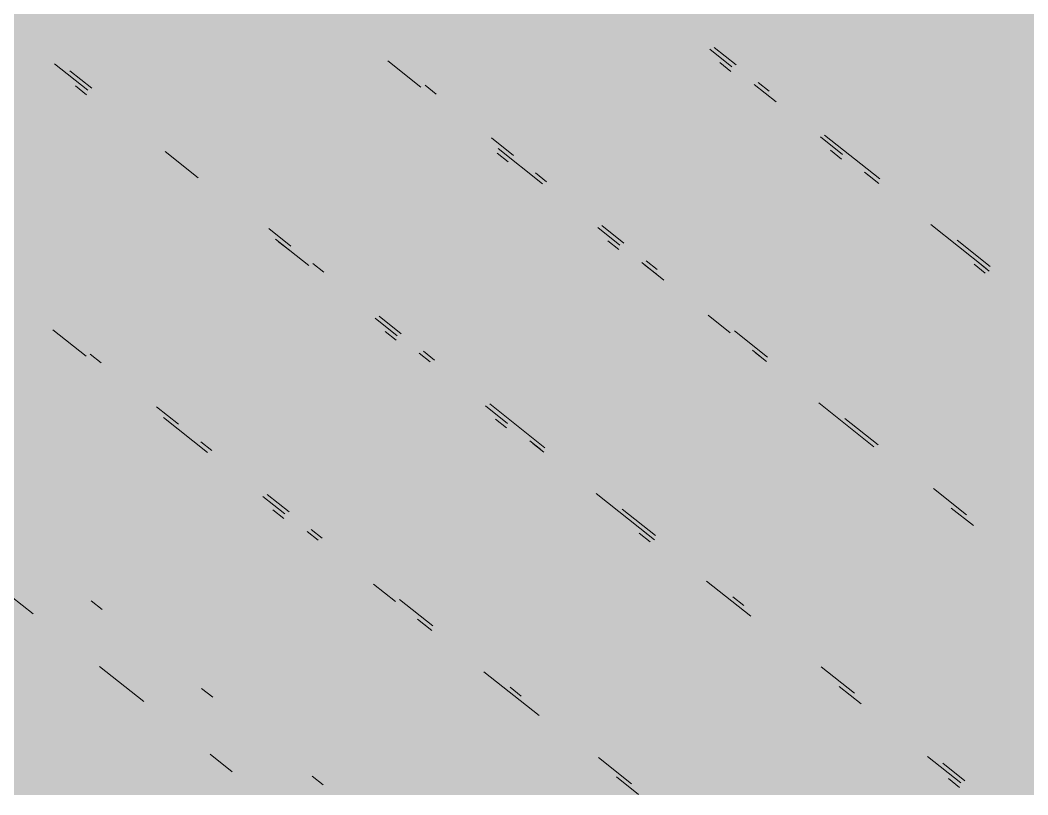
# Paper-space layout '03 3D Building and Roof' of a CAD drawing. Header units: millimetres. Extents: x 5 to 415, y 5 to 292.
# Drawn here: x 262.83 to 265.857, y 87.821 to 90.148 of the extents above; entities that cross this region are included whole.
import ezdxf

# ---------------------------------------------------------------- set-up
doc = ezdxf.new("R2010")
doc.units = ezdxf.units.MM
doc.layers.add('EXISTING', color=7, linetype='Continuous')
doc.layers.add('IMAGES', color=7, linetype='Continuous')

# ---------------------------------------------------------------- blocks, each defined once
blk = doc.blocks.new('SHEET_03')
at = {"layer": 'EXISTING', "color": 250, "lineweight": 9}
for p, q in [((264.9021, 90.0607), (264.9685, 90.008)), ((264.981, 90.0139), (264.9146, 90.0666)), ((262.9336, 90.0169), (263.0332, 89.9379)), ((263.9344, 90.0257), (264.034, 89.9466)), ((264.9654, 89.9944), (264.9322, 90.0207)), ((263.0457, 89.9438), (262.9793, 89.9965)), ((263.03, 89.9243), (262.9968, 89.9506)), ((264.0797, 89.9262), (264.0465, 89.9525)), ((265.0349, 89.9554), (265.1013, 89.9027)), ((265.0806, 89.9349), (265.0474, 89.9612)), ((264.3121, 89.7418), (264.2457, 89.7945)), ((265.2341, 89.7973), (265.3005, 89.7446)), ((265.4125, 89.6715), (265.2466, 89.8032)), ((264.2664, 89.7623), (264.3992, 89.6569)), ((265.2973, 89.731), (265.2641, 89.7574)), ((263.2655, 89.7535), (263.3651, 89.6745)), ((264.2965, 89.7223), (264.2633, 89.7486)), ((264.4117, 89.6628), (264.3785, 89.6891)), ((265.3668, 89.692), (265.4, 89.6656)), ((265.4094, 89.6579), (265.3762, 89.6842)), ((263.6432, 89.4697), (263.5768, 89.5224)), ((264.5652, 89.5252), (264.6316, 89.4725)), ((264.644, 89.4784), (264.5776, 89.5311)), ((265.566, 89.5339), (265.732, 89.4022)), ((263.5975, 89.4902), (263.6971, 89.4111)), ((264.6284, 89.4589), (264.5952, 89.4852)), ((265.7445, 89.4081), (265.6449, 89.4871)), ((263.64, 89.4561), (263.6068, 89.4824)), ((264.7436, 89.3994), (264.7104, 89.4257)), ((263.7428, 89.3907), (263.7096, 89.417)), ((264.6979, 89.4199), (264.7643, 89.3672)), ((264.7405, 89.3858), (264.7073, 89.4121)), ((265.7289, 89.3886), (265.6957, 89.4149)), ((265.7413, 89.3945), (265.7082, 89.4208)), ((263.8963, 89.2531), (263.9626, 89.2004)), ((263.9751, 89.2063), (263.9087, 89.259)), ((264.8971, 89.2618), (264.9635, 89.2091)), ((262.9286, 89.218), (263.0282, 89.139)), ((263.9595, 89.1868), (263.9263, 89.2131)), ((265.0756, 89.136), (264.976, 89.215)), ((264.0747, 89.1273), (264.0415, 89.1536)), ((265.0299, 89.1565), (265.0631, 89.1301)), ((263.0739, 89.1185), (263.0407, 89.1449)), ((264.029, 89.1477), (264.0622, 89.1214)), ((265.0724, 89.1224), (265.0392, 89.1487)), ((263.3062, 88.9342), (263.2398, 88.9869)), ((264.2282, 88.9897), (264.2946, 88.937)), ((264.4067, 88.8639), (264.2407, 88.9956)), ((265.2291, 88.9984), (265.395, 88.8667)), ((263.2605, 88.9547), (263.3933, 88.8493)), ((264.2915, 88.9234), (264.2583, 88.9497)), ((265.4075, 88.8726), (265.3079, 88.9516)), ((263.4058, 88.8552), (263.3726, 88.8815)), ((264.361, 88.8844), (264.3942, 88.858)), ((264.4035, 88.8503), (264.3703, 88.8766)), ((265.6731, 88.6619), (265.5735, 88.7409)), ((263.5593, 88.7176), (263.6257, 88.6649)), ((263.6382, 88.6708), (263.5718, 88.7235)), ((264.5602, 88.7263), (264.7261, 88.5946)), ((263.6226, 88.6513), (263.5894, 88.6776)), ((264.7386, 88.6005), (264.639, 88.6795)), ((265.6274, 88.6824), (265.6938, 88.6297)), ((263.6921, 88.6122), (263.7253, 88.5859)), ((263.7378, 88.5918), (263.7046, 88.6181)), ((264.723, 88.581), (264.6898, 88.6073)), ((264.7355, 88.5869), (264.7023, 88.6132)), ((263.8913, 88.4542), (263.9577, 88.4015)), ((264.8921, 88.4629), (265.0249, 88.3576)), ((262.8034, 88.4171), (262.8698, 88.3644)), ((263.0767, 88.3777), (263.0435, 88.404)), ((264.0697, 88.3284), (263.9701, 88.4074)), ((265.0042, 88.3898), (264.971, 88.4161)), ((264.024, 88.3489), (264.0572, 88.3225)), ((264.0666, 88.3148), (264.0334, 88.3411)), ((263.069, 88.2063), (263.2018, 88.101)), ((264.2232, 88.1908), (264.3892, 88.0591)), ((265.3362, 88.1264), (265.2366, 88.2054)), ((263.4086, 88.1143), (263.3754, 88.1406)), ((264.3353, 88.1177), (264.3021, 88.144)), ((265.2905, 88.1469), (265.3569, 88.0942)), ((263.4009, 87.9429), (263.4673, 87.8903)), ((264.6672, 87.8543), (264.5677, 87.9333)), ((265.556, 87.9361), (265.6556, 87.8571)), ((265.6681, 87.863), (265.6017, 87.9157)), ((263.7406, 87.8509), (263.7074, 87.8772)), ((264.6216, 87.8747), (264.688, 87.8221)), ((265.6525, 87.8435), (265.6193, 87.8698))]:
    blk.add_line(p, q, dxfattribs=at)
at = {"layer": 'IMAGES', "color": 7}
for points in [[(262.6418, 90.1338), (262.8345, 90.1338), (262.6418, 90.2302), (262.8345, 90.2302)], [(262.8345, 90.1338), (263.5091, 90.1338), (262.8345, 90.2302), (263.5091, 90.2302)], [(263.5091, 90.1338), (263.6055, 90.1338), (263.5091, 90.2302), (263.6055, 90.2302)], [(263.6055, 90.1338), (263.7982, 90.1338), (263.6055, 90.2302), (263.7982, 90.2302)], [(263.7982, 90.1338), (263.8945, 90.1338), (263.7982, 90.2302), (263.8945, 90.2302)], [(263.8945, 90.1338), (263.9909, 90.1338), (263.8945, 90.2302), (263.9909, 90.2302)], [(263.9909, 90.1338), (264.4727, 90.1338), (263.9909, 90.2302), (264.4727, 90.2302)], [(264.4727, 90.1338), (264.6655, 90.1338), (264.4727, 90.2302), (264.6655, 90.2302)], [(264.6655, 90.1338), (264.8582, 90.1338), (264.6655, 90.2302), (264.8582, 90.2302)], [(264.8582, 90.1338), (264.9545, 90.1338), (264.8582, 90.2302), (264.9545, 90.2302)], [(264.9545, 90.1338), (265.0509, 90.1338), (264.9545, 90.2302), (265.0509, 90.2302)], [(265.0509, 90.1338), (265.5327, 90.1338), (265.0509, 90.2302), (265.5327, 90.2302)], [(265.5327, 90.1338), (265.6291, 90.1338), (265.5327, 90.2302), (265.6291, 90.2302)], [(265.6291, 90.1338), (265.8218, 90.1338), (265.6291, 90.2302), (265.8218, 90.2302)], [(265.8218, 90.1338), (265.9182, 90.1338), (265.8218, 90.2302), (265.9182, 90.2302)], [(262.7382, 90.0374), (262.9309, 90.0374), (262.7382, 90.1338), (262.9309, 90.1338)], [(262.9309, 90.0374), (263.1236, 90.0374), (262.9309, 90.1338), (263.1236, 90.1338)], [(263.1236, 90.0374), (263.6055, 90.0374), (263.1236, 90.1338), (263.6055, 90.1338)], [(263.6055, 90.0374), (263.7018, 90.0374), (263.6055, 90.1338), (263.7018, 90.1338)], [(263.7018, 89.941), (263.7982, 89.941), (263.7018, 90.1338), (263.7982, 90.1338)], [(263.7982, 90.0374), (263.9909, 90.0374), (263.7982, 90.1338), (263.9909, 90.1338)], [(263.9909, 90.0374), (264.0873, 90.0374), (263.9909, 90.1338), (264.0873, 90.1338)], [(264.0873, 90.0374), (264.6655, 90.0374), (264.0873, 90.1338), (264.6655, 90.1338)], [(264.6655, 90.0374), (264.7618, 90.0374), (264.6655, 90.1338), (264.7618, 90.1338)], [(264.7618, 90.0374), (264.8582, 90.0374), (264.7618, 90.1338), (264.8582, 90.1338)], [(264.8582, 90.0374), (264.9545, 90.0374), (264.8582, 90.1338), (264.9545, 90.1338)], [(264.9545, 90.0374), (265.0509, 90.0374), (264.9545, 90.1338), (265.0509, 90.1338)], [(265.0509, 90.0374), (265.1473, 90.0374), (265.0509, 90.1338), (265.1473, 90.1338)], [(265.1473, 90.0374), (265.7255, 90.0374), (265.1473, 90.1338), (265.7255, 90.1338)], [(265.7255, 90.0374), (265.8218, 90.0374), (265.7255, 90.1338), (265.8218, 90.1338)], [(265.8218, 90.0374), (265.9182, 90.0374), (265.8218, 90.1338), (265.9182, 90.1338)], [(262.7382, 89.941), (262.8345, 89.941), (262.7382, 90.0374), (262.8345, 90.0374)], [(262.8345, 89.941), (262.9309, 89.941), (262.8345, 90.0374), (262.9309, 90.0374)], [(262.9309, 89.941), (263.1236, 89.941), (262.9309, 90.0374), (263.1236, 90.0374)], [(263.1236, 89.941), (263.22, 89.941), (263.1236, 90.0374), (263.22, 90.0374)], [(263.22, 89.941), (263.7018, 89.941), (263.22, 90.0374), (263.7018, 90.0374)], [(263.7982, 89.941), (263.8945, 89.941), (263.7982, 90.0374), (263.8945, 90.0374)], [(263.8945, 89.941), (263.9909, 89.941), (263.8945, 90.0374), (263.9909, 90.0374)], [(263.9909, 89.941), (264.0873, 89.941), (263.9909, 90.0374), (264.0873, 90.0374)], [(264.0873, 89.941), (264.1836, 89.941), (264.0873, 90.0374), (264.1836, 90.0374)], [(264.1836, 89.941), (264.7618, 89.941), (264.1836, 90.0374), (264.7618, 90.0374)], [(264.7618, 89.941), (264.8582, 89.941), (264.7618, 90.0374), (264.8582, 90.0374)], [(264.8582, 89.941), (264.9545, 89.941), (264.8582, 90.0374), (264.9545, 90.0374)], [(264.9545, 89.941), (265.0509, 89.941), (264.9545, 90.0374), (265.0509, 90.0374)], [(265.0509, 89.941), (265.1473, 89.941), (265.0509, 90.0374), (265.1473, 90.0374)], [(265.1473, 89.941), (265.2436, 89.941), (265.1473, 90.0374), (265.2436, 90.0374)], [(265.2436, 89.941), (265.7255, 89.941), (265.2436, 90.0374), (265.7255, 90.0374)], [(265.7255, 89.941), (265.8218, 89.941), (265.7255, 90.0374), (265.8218, 90.0374)], [(265.8218, 89.941), (265.9182, 89.941), (265.8218, 90.0374), (265.9182, 90.0374)], [(262.3527, 89.8446), (262.8345, 89.8446), (262.3527, 89.941), (262.8345, 89.941)], [(262.8345, 89.8446), (262.9309, 89.8446), (262.8345, 89.941), (262.9309, 89.941)], [(262.9309, 89.8446), (263.0273, 89.8446), (262.9309, 89.941), (263.0273, 89.941)], [(263.0273, 89.8446), (263.1236, 89.8446), (263.0273, 89.941), (263.1236, 89.941)], [(263.1236, 89.8446), (263.22, 89.8446), (263.1236, 89.941), (263.22, 89.941)], [(263.22, 89.8446), (263.3164, 89.8446), (263.22, 89.941), (263.3164, 89.941)], [(263.3164, 89.8446), (263.7982, 89.8446), (263.3164, 89.941), (263.7982, 89.941)], [(263.7982, 89.8446), (263.9909, 89.8446), (263.7982, 89.941), (263.9909, 89.941)], [(263.9909, 89.8446), (264.1836, 89.8446), (263.9909, 89.941), (264.1836, 89.941)], [(264.1836, 89.8446), (264.28, 89.8446), (264.1836, 89.941), (264.28, 89.941)], [(264.28, 89.8446), (264.3764, 89.8446), (264.28, 89.941), (264.3764, 89.941)], [(264.3764, 89.8446), (264.8582, 89.8446), (264.3764, 89.941), (264.8582, 89.941)], [(264.8582, 89.8446), (264.9545, 89.8446), (264.8582, 89.941), (264.9545, 89.941)], [(264.9545, 89.8446), (265.0509, 89.8446), (264.9545, 89.941), (265.0509, 89.941)], [(265.0509, 89.8446), (265.1473, 89.8446), (265.0509, 89.941), (265.1473, 89.941)], [(265.1473, 89.8446), (265.2436, 89.8446), (265.1473, 89.941), (265.2436, 89.941)], [(265.2436, 89.8446), (265.34, 89.8446), (265.2436, 89.941), (265.34, 89.941)], [(265.34, 89.8446), (266.0145, 89.8446), (265.34, 89.941), (266.0145, 89.941)], [(262.3527, 89.7482), (262.9309, 89.7482), (262.3527, 89.8446), (262.9309, 89.8446)], [(262.9309, 89.7482), (263.0273, 89.7482), (262.9309, 89.8446), (263.0273, 89.8446)], [(263.0273, 89.7482), (263.1236, 89.7482), (263.0273, 89.8446), (263.1236, 89.8446)], [(263.1236, 89.7482), (263.3164, 89.7482), (263.1236, 89.8446), (263.3164, 89.8446)], [(263.3164, 89.7482), (263.4127, 89.7482), (263.3164, 89.8446), (263.4127, 89.8446)], [(263.4127, 89.7482), (263.5091, 89.7482), (263.4127, 89.8446), (263.5091, 89.8446)], [(263.5091, 89.7482), (263.9909, 89.7482), (263.5091, 89.8446), (263.9909, 89.8446)], [(263.9909, 89.7482), (264.0873, 89.7482), (263.9909, 89.8446), (264.0873, 89.8446)], [(264.0873, 89.7482), (264.1836, 89.7482), (264.0873, 89.8446), (264.1836, 89.8446)], [(264.1836, 89.7482), (264.28, 89.7482), (264.1836, 89.8446), (264.28, 89.8446)], [(264.28, 89.7482), (264.3764, 89.7482), (264.28, 89.8446), (264.3764, 89.8446)], [(264.3764, 89.7482), (264.4727, 89.7482), (264.3764, 89.8446), (264.4727, 89.8446)], [(264.4727, 89.7482), (264.9545, 89.7482), (264.4727, 89.8446), (264.9545, 89.8446)], [(264.9545, 89.7482), (265.0509, 89.7482), (264.9545, 89.8446), (265.0509, 89.8446)], [(265.0509, 89.7482), (265.1473, 89.7482), (265.0509, 89.8446), (265.1473, 89.8446)], [(265.1473, 89.7482), (265.2436, 89.7482), (265.1473, 89.8446), (265.2436, 89.8446)], [(265.2436, 89.7482), (265.34, 89.7482), (265.2436, 89.8446), (265.34, 89.8446)], [(265.34, 89.7482), (265.4364, 89.7482), (265.34, 89.8446), (265.4364, 89.8446)], [(265.4364, 89.7482), (265.5327, 89.7482), (265.4364, 89.8446), (265.5327, 89.8446)], [(265.5327, 89.7482), (266.0145, 89.7482), (265.5327, 89.8446), (266.0145, 89.8446)], [(262.5455, 89.6518), (263.1236, 89.6518), (262.5455, 89.7482), (263.1236, 89.7482)], [(263.1236, 89.6518), (263.22, 89.6518), (263.1236, 89.7482), (263.22, 89.7482)], [(263.22, 89.6518), (263.4127, 89.6518), (263.22, 89.7482), (263.4127, 89.7482)], [(263.4127, 89.6518), (263.5091, 89.6518), (263.4127, 89.7482), (263.5091, 89.7482)], [(263.5091, 89.6518), (263.6055, 89.6518), (263.5091, 89.7482), (263.6055, 89.7482)], [(263.6055, 89.6518), (264.0873, 89.6518), (263.6055, 89.7482), (264.0873, 89.7482)], [(264.0873, 89.6518), (264.1836, 89.6518), (264.0873, 89.7482), (264.1836, 89.7482)], [(264.1836, 89.6518), (264.28, 89.6518), (264.1836, 89.7482), (264.28, 89.7482)], [(264.28, 89.6518), (264.4727, 89.6518), (264.28, 89.7482), (264.4727, 89.7482)], [(264.4727, 89.6518), (264.5691, 89.6518), (264.4727, 89.7482), (264.5691, 89.7482)], [(264.5691, 89.6518), (265.0509, 89.6518), (264.5691, 89.7482), (265.0509, 89.7482)], [(265.0509, 89.6518), (265.1473, 89.6518), (265.0509, 89.7482), (265.1473, 89.7482)], [(265.1473, 89.6518), (265.2436, 89.6518), (265.1473, 89.7482), (265.2436, 89.7482)], [(265.2436, 89.6518), (265.4364, 89.6518), (265.2436, 89.7482), (265.4364, 89.7482)], [(265.4364, 89.6518), (265.5327, 89.6518), (265.4364, 89.7482), (265.5327, 89.7482)], [(265.5327, 89.6518), (265.6291, 89.6518), (265.5327, 89.7482), (265.6291, 89.7482)], [(265.6291, 89.6518), (266.1109, 89.6518), (265.6291, 89.7482), (266.1109, 89.7482)], [(262.7382, 89.5554), (263.22, 89.5554), (262.7382, 89.6518), (263.22, 89.6518)], [(263.22, 89.5554), (263.3164, 89.5554), (263.22, 89.6518), (263.3164, 89.6518)], [(263.3164, 89.5554), (263.4127, 89.5554), (263.3164, 89.6518), (263.4127, 89.6518)], [(263.4127, 89.5554), (263.5091, 89.5554), (263.4127, 89.6518), (263.5091, 89.6518)], [(263.5091, 89.5554), (263.6055, 89.5554), (263.5091, 89.6518), (263.6055, 89.6518)], [(263.6055, 89.5554), (263.7018, 89.5554), (263.6055, 89.6518), (263.7018, 89.6518)], [(263.7018, 89.5554), (264.1836, 89.5554), (263.7018, 89.6518), (264.1836, 89.6518)], [(264.1836, 89.5554), (264.28, 89.5554), (264.1836, 89.6518), (264.28, 89.6518)], [(264.28, 89.5554), (264.3764, 89.5554), (264.28, 89.6518), (264.3764, 89.6518)], [(264.3764, 89.5554), (264.5691, 89.5554), (264.3764, 89.6518), (264.5691, 89.6518)], [(264.5691, 89.5554), (264.6655, 89.5554), (264.5691, 89.6518), (264.6655, 89.6518)], [(264.6655, 89.5554), (264.7618, 89.5554), (264.6655, 89.6518), (264.7618, 89.6518)], [(264.7618, 89.5554), (265.34, 89.5554), (264.7618, 89.6518), (265.34, 89.6518)], [(265.34, 89.5554), (265.4364, 89.5554), (265.34, 89.6518), (265.4364, 89.6518)], [(265.4364, 89.5554), (265.5327, 89.5554), (265.4364, 89.6518), (265.5327, 89.6518)], [(265.5327, 89.5554), (265.6291, 89.5554), (265.5327, 89.6518), (265.6291, 89.6518)], [(265.6291, 89.5554), (266.2073, 89.5554), (265.6291, 89.6518), (266.2073, 89.6518)], [(262.7382, 89.4589), (262.8345, 89.4589), (262.7382, 89.5554), (262.8345, 89.5554)], [(262.8345, 89.4589), (263.3164, 89.4589), (262.8345, 89.5554), (263.3164, 89.5554)], [(263.3164, 89.4589), (263.4127, 89.4589), (263.3164, 89.5554), (263.4127, 89.5554)], [(263.4127, 89.4589), (263.5091, 89.4589), (263.4127, 89.5554), (263.5091, 89.5554)], [(263.5091, 89.4589), (263.6055, 89.4589), (263.5091, 89.5554), (263.6055, 89.5554)], [(263.6055, 89.4589), (263.7018, 89.4589), (263.6055, 89.5554), (263.7018, 89.5554)], [(263.7018, 89.4589), (264.28, 89.4589), (263.7018, 89.5554), (264.28, 89.5554)], [(264.28, 89.4589), (264.3764, 89.4589), (264.28, 89.5554), (264.3764, 89.5554)], [(264.3764, 89.4589), (264.4727, 89.4589), (264.3764, 89.5554), (264.4727, 89.5554)], [(264.4727, 89.4589), (264.6655, 89.4589), (264.4727, 89.5554), (264.6655, 89.5554)], [(264.6655, 89.4589), (264.7618, 89.4589), (264.6655, 89.5554), (264.7618, 89.5554)], [(264.7618, 89.4589), (264.8582, 89.4589), (264.7618, 89.5554), (264.8582, 89.5554)], [(264.8582, 89.4589), (265.34, 89.4589), (264.8582, 89.5554), (265.34, 89.5554)], [(265.34, 89.4589), (265.4364, 89.4589), (265.34, 89.5554), (265.4364, 89.5554)], [(265.4364, 89.4589), (265.5327, 89.4589), (265.4364, 89.5554), (265.5327, 89.5554)], [(265.5327, 89.4589), (265.7255, 89.4589), (265.5327, 89.5554), (265.7255, 89.5554)], [(265.7255, 89.4589), (266.3036, 89.4589), (265.7255, 89.5554), (266.3036, 89.5554)], [(262.7382, 89.3625), (262.8345, 89.3625), (262.7382, 89.4589), (262.8345, 89.4589)], [(262.8345, 89.3625), (262.9309, 89.3625), (262.8345, 89.4589), (262.9309, 89.4589)], [(262.9309, 89.3625), (263.4127, 89.3625), (262.9309, 89.4589), (263.4127, 89.4589)], [(263.4127, 89.3625), (263.5091, 89.3625), (263.4127, 89.4589), (263.5091, 89.4589)], [(263.5091, 89.3625), (263.6055, 89.3625), (263.5091, 89.4589), (263.6055, 89.4589)], [(263.6055, 89.3625), (263.7982, 89.3625), (263.6055, 89.4589), (263.7982, 89.4589)], [(263.7982, 89.3625), (263.8945, 89.3625), (263.7982, 89.4589), (263.8945, 89.4589)], [(263.8945, 89.3625), (264.4727, 89.3625), (263.8945, 89.4589), (264.4727, 89.4589)], [(264.4727, 89.3625), (264.5691, 89.3625), (264.4727, 89.4589), (264.5691, 89.4589)], [(264.5691, 89.3625), (264.7618, 89.3625), (264.5691, 89.4589), (264.7618, 89.4589)], [(264.7618, 89.3625), (264.8582, 89.3625), (264.7618, 89.4589), (264.8582, 89.4589)], [(264.8582, 89.3625), (264.9545, 89.3625), (264.8582, 89.4589), (264.9545, 89.4589)], [(264.9545, 89.3625), (265.4364, 89.3625), (264.9545, 89.4589), (265.4364, 89.4589)], [(265.4364, 89.3625), (265.5327, 89.3625), (265.4364, 89.4589), (265.5327, 89.4589)], [(265.5327, 89.3625), (265.6291, 89.3625), (265.5327, 89.4589), (265.6291, 89.4589)], [(265.6291, 89.3625), (265.8218, 89.3625), (265.6291, 89.4589), (265.8218, 89.4589)], [(265.8218, 89.3625), (266.0145, 89.3625), (265.8218, 89.4589), (266.0145, 89.4589)], [(262.7382, 89.2661), (262.8345, 89.2661), (262.7382, 89.3625), (262.8345, 89.3625)], [(262.8345, 89.2661), (262.9309, 89.2661), (262.8345, 89.3625), (262.9309, 89.3625)], [(262.9309, 89.2661), (263.0273, 89.2661), (262.9309, 89.3625), (263.0273, 89.3625)], [(263.0273, 89.2661), (263.6055, 89.2661), (263.0273, 89.3625), (263.6055, 89.3625)], [(263.6055, 89.2661), (263.7018, 89.2661), (263.6055, 89.3625), (263.7018, 89.3625)], [(263.7018, 89.2661), (263.7982, 89.2661), (263.7018, 89.3625), (263.7982, 89.3625)], [(263.7982, 89.2661), (263.9909, 89.2661), (263.7982, 89.3625), (263.9909, 89.3625)], [(263.9909, 89.2661), (264.5691, 89.2661), (263.9909, 89.3625), (264.5691, 89.3625)], [(264.5691, 89.2661), (264.6655, 89.2661), (264.5691, 89.3625), (264.6655, 89.3625)], [(264.6655, 89.2661), (264.7618, 89.2661), (264.6655, 89.3625), (264.7618, 89.3625)], [(264.7618, 89.2661), (264.8582, 89.2661), (264.7618, 89.3625), (264.8582, 89.3625)], [(264.8582, 89.2661), (264.9545, 89.2661), (264.8582, 89.3625), (264.9545, 89.3625)], [(264.9545, 89.2661), (265.0509, 89.2661), (264.9545, 89.3625), (265.0509, 89.3625)], [(265.0509, 89.2661), (265.6291, 89.2661), (265.0509, 89.3625), (265.6291, 89.3625)], [(265.6291, 89.2661), (265.7255, 89.2661), (265.6291, 89.3625), (265.7255, 89.3625)], [(265.7255, 89.2661), (265.8218, 89.2661), (265.7255, 89.3625), (265.8218, 89.3625)], [(265.8218, 89.2661), (266.0145, 89.2661), (265.8218, 89.3625), (266.0145, 89.3625)], [(262.7382, 89.1697), (262.8345, 89.1697), (262.7382, 89.2661), (262.8345, 89.2661)], [(262.8345, 89.1697), (262.9309, 89.1697), (262.8345, 89.2661), (262.9309, 89.2661)], [(262.9309, 89.1697), (263.0273, 89.1697), (262.9309, 89.2661), (263.0273, 89.2661)], [(263.0273, 89.1697), (263.1236, 89.1697), (263.0273, 89.2661), (263.1236, 89.2661)], [(263.1236, 89.1697), (263.22, 89.1697), (263.1236, 89.2661), (263.22, 89.2661)], [(263.22, 89.1697), (263.7018, 89.1697), (263.22, 89.2661), (263.7018, 89.2661)], [(263.7018, 89.1697), (263.7982, 89.1697), (263.7018, 89.2661), (263.7982, 89.2661)], [(263.7982, 89.1697), (263.8945, 89.1697), (263.7982, 89.2661), (263.8945, 89.2661)], [(263.8945, 89.1697), (263.9909, 89.1697), (263.8945, 89.2661), (263.9909, 89.2661)], [(263.9909, 89.1697), (264.0873, 89.1697), (263.9909, 89.2661), (264.0873, 89.2661)], [(264.0873, 89.1697), (264.1836, 89.1697), (264.0873, 89.2661), (264.1836, 89.2661)], [(264.1836, 89.1697), (264.6655, 89.1697), (264.1836, 89.2661), (264.6655, 89.2661)], [(264.6655, 89.1697), (264.7618, 89.1697), (264.6655, 89.2661), (264.7618, 89.2661)], [(264.7618, 89.1697), (264.8582, 89.1697), (264.7618, 89.2661), (264.8582, 89.2661)], [(264.8582, 89.1697), (265.0509, 89.1697), (264.8582, 89.2661), (265.0509, 89.2661)], [(265.0509, 89.1697), (265.1473, 89.1697), (265.0509, 89.2661), (265.1473, 89.2661)], [(265.1473, 89.1697), (265.2436, 89.1697), (265.1473, 89.2661), (265.2436, 89.2661)], [(265.2436, 89.1697), (265.7255, 89.1697), (265.2436, 89.2661), (265.7255, 89.2661)], [(265.7255, 89.1697), (265.8218, 89.1697), (265.7255, 89.2661), (265.8218, 89.2661)], [(265.8218, 89.1697), (265.9182, 89.1697), (265.8218, 89.2661), (265.9182, 89.2661)], [(262.4491, 89.0733), (262.8345, 89.0733), (262.4491, 89.1697), (262.8345, 89.1697)], [(262.8345, 89.0733), (262.9309, 89.0733), (262.8345, 89.1697), (262.9309, 89.1697)], [(262.9309, 89.0733), (263.1236, 89.0733), (262.9309, 89.1697), (263.1236, 89.1697)], [(263.1236, 89.0733), (263.3164, 89.0733), (263.1236, 89.1697), (263.3164, 89.1697)], [(263.3164, 89.0733), (263.7982, 89.0733), (263.3164, 89.1697), (263.7982, 89.1697)], [(263.7982, 89.0733), (263.8945, 89.0733), (263.7982, 89.1697), (263.8945, 89.1697)], [(263.8945, 89.0733), (263.9909, 89.0733), (263.8945, 89.1697), (263.9909, 89.1697)], [(263.9909, 89.0733), (264.0873, 89.0733), (263.9909, 89.1697), (264.0873, 89.1697)], [(264.0873, 89.0733), (264.1836, 89.0733), (264.0873, 89.1697), (264.1836, 89.1697)], [(264.1836, 89.0733), (264.28, 89.0733), (264.1836, 89.1697), (264.28, 89.1697)], [(264.28, 89.0733), (264.3764, 89.0733), (264.28, 89.1697), (264.3764, 89.1697)], [(264.3764, 89.0733), (264.8582, 89.0733), (264.3764, 89.1697), (264.8582, 89.1697)], [(264.8582, 89.0733), (264.9545, 89.0733), (264.8582, 89.1697), (264.9545, 89.1697)], [(264.9545, 89.0733), (265.1473, 89.0733), (264.9545, 89.1697), (265.1473, 89.1697)], [(265.1473, 89.0733), (265.2436, 89.0733), (265.1473, 89.1697), (265.2436, 89.1697)], [(265.2436, 89.0733), (265.8218, 89.0733), (265.2436, 89.1697), (265.8218, 89.1697)], [(265.8218, 89.0733), (265.9182, 89.0733), (265.8218, 89.1697), (265.9182, 89.1697)], [(262.5455, 88.9769), (262.9309, 88.9769), (262.5455, 89.0733), (262.9309, 89.0733)], [(262.9309, 88.9769), (263.0273, 88.9769), (262.9309, 89.0733), (263.0273, 89.0733)], [(263.0273, 88.8805), (263.1236, 88.8805), (263.0273, 89.0733), (263.1236, 89.0733)], [(263.1236, 88.8805), (263.3164, 88.8805), (263.1236, 89.0733), (263.3164, 89.0733)], [(263.3164, 88.9769), (263.4127, 88.9769), (263.3164, 89.0733), (263.4127, 89.0733)], [(263.4127, 88.9769), (263.8945, 88.9769), (263.4127, 89.0733), (263.8945, 89.0733)], [(263.8945, 88.9769), (263.9909, 88.9769), (263.8945, 89.0733), (263.9909, 89.0733)], [(263.9909, 88.9769), (264.0873, 88.9769), (263.9909, 89.0733), (264.0873, 89.0733)], [(264.0873, 88.9769), (264.1836, 88.9769), (264.0873, 89.0733), (264.1836, 89.0733)], [(264.1836, 88.9769), (264.28, 88.9769), (264.1836, 89.0733), (264.28, 89.0733)], [(264.28, 88.9769), (264.3764, 88.9769), (264.28, 89.0733), (264.3764, 89.0733)], [(264.3764, 88.9769), (264.4727, 88.9769), (264.3764, 89.0733), (264.4727, 89.0733)], [(264.4727, 88.9769), (264.9545, 88.9769), (264.4727, 89.0733), (264.9545, 89.0733)], [(264.9545, 88.9769), (265.0509, 88.9769), (264.9545, 89.0733), (265.0509, 89.0733)], [(265.0509, 88.9769), (265.1473, 88.9769), (265.0509, 89.0733), (265.1473, 89.0733)], [(265.1473, 88.9769), (265.34, 88.9769), (265.1473, 89.0733), (265.34, 89.0733)], [(265.34, 88.9769), (265.4364, 88.9769), (265.34, 89.0733), (265.4364, 89.0733)], [(265.4364, 88.9769), (265.9182, 88.9769), (265.4364, 89.0733), (265.9182, 89.0733)], [(262.6418, 88.8805), (263.0273, 88.8805), (262.6418, 88.9769), (263.0273, 88.9769)], [(263.3164, 88.8805), (263.4127, 88.8805), (263.3164, 88.9769), (263.4127, 88.9769)], [(263.4127, 88.8805), (264.0873, 88.8805), (263.4127, 88.9769), (264.0873, 88.9769)], [(264.0873, 88.8805), (264.1836, 88.8805), (264.0873, 88.9769), (264.1836, 88.9769)], [(264.1836, 88.8805), (264.3764, 88.8805), (264.1836, 88.9769), (264.3764, 88.9769)], [(264.3764, 88.8805), (264.4727, 88.8805), (264.3764, 88.9769), (264.4727, 88.9769)], [(264.4727, 88.8805), (264.5691, 88.8805), (264.4727, 88.9769), (264.5691, 88.9769)], [(264.5691, 88.8805), (264.6655, 88.8805), (264.5691, 88.9769), (264.6655, 88.9769)], [(264.6655, 88.8805), (265.0509, 88.8805), (264.6655, 88.9769), (265.0509, 88.9769)], [(265.0509, 88.8805), (265.1473, 88.8805), (265.0509, 88.9769), (265.1473, 88.9769)], [(265.1473, 88.8805), (265.2436, 88.8805), (265.1473, 88.9769), (265.2436, 88.9769)], [(265.2436, 88.8805), (265.4364, 88.8805), (265.2436, 88.9769), (265.4364, 88.9769)], [(265.4364, 88.8805), (265.6291, 88.8805), (265.4364, 88.9769), (265.6291, 88.9769)], [(265.6291, 88.8805), (266.1109, 88.8805), (265.6291, 88.9769), (266.1109, 88.9769)], [(262.7382, 88.7841), (263.1236, 88.7841), (262.7382, 88.8805), (263.1236, 88.8805)], [(263.1236, 88.7841), (263.3164, 88.7841), (263.1236, 88.8805), (263.3164, 88.8805)], [(263.3164, 88.7841), (263.5091, 88.7841), (263.3164, 88.8805), (263.5091, 88.8805)], [(263.5091, 88.7841), (263.6055, 88.7841), (263.5091, 88.8805), (263.6055, 88.8805)], [(263.6055, 88.7841), (263.7018, 88.7841), (263.6055, 88.8805), (263.7018, 88.8805)], [(263.7018, 88.7841), (264.1836, 88.7841), (263.7018, 88.8805), (264.1836, 88.8805)], [(264.1836, 88.7841), (264.28, 88.7841), (264.1836, 88.8805), (264.28, 88.8805)], [(264.28, 88.7841), (264.4727, 88.7841), (264.28, 88.8805), (264.4727, 88.8805)], [(264.4727, 88.6877), (264.5691, 88.6877), (264.4727, 88.8805), (264.5691, 88.8805)], [(264.5691, 88.7841), (264.6655, 88.7841), (264.5691, 88.8805), (264.6655, 88.8805)], [(264.6655, 88.7841), (265.1473, 88.7841), (264.6655, 88.8805), (265.1473, 88.8805)], [(265.1473, 88.7841), (265.2436, 88.7841), (265.1473, 88.8805), (265.2436, 88.8805)], [(265.2436, 88.7841), (265.34, 88.7841), (265.2436, 88.8805), (265.34, 88.8805)], [(265.34, 88.7841), (265.5327, 88.7841), (265.34, 88.8805), (265.5327, 88.8805)], [(265.5327, 88.7841), (265.6291, 88.7841), (265.5327, 88.8805), (265.6291, 88.8805)], [(265.6291, 88.7841), (265.7255, 88.7841), (265.6291, 88.8805), (265.7255, 88.8805)], [(265.7255, 88.7841), (266.2073, 88.7841), (265.7255, 88.8805), (266.2073, 88.8805)], [(262.7382, 88.6877), (262.8345, 88.6877), (262.7382, 88.7841), (262.8345, 88.7841)], [(262.8345, 88.6877), (263.3164, 88.6877), (262.8345, 88.7841), (263.3164, 88.7841)], [(263.3164, 88.6877), (263.4127, 88.6877), (263.3164, 88.7841), (263.4127, 88.7841)], [(263.4127, 88.6877), (263.5091, 88.6877), (263.4127, 88.7841), (263.5091, 88.7841)], [(263.5091, 88.6877), (263.6055, 88.6877), (263.5091, 88.7841), (263.6055, 88.7841)], [(263.6055, 88.6877), (263.7018, 88.6877), (263.6055, 88.7841), (263.7018, 88.7841)], [(263.7018, 88.6877), (263.7982, 88.6877), (263.7018, 88.7841), (263.7982, 88.7841)], [(263.7982, 88.6877), (264.28, 88.6877), (263.7982, 88.7841), (264.28, 88.7841)], [(264.28, 88.6877), (264.3764, 88.6877), (264.28, 88.7841), (264.3764, 88.7841)], [(264.3764, 88.6877), (264.4727, 88.6877), (264.3764, 88.7841), (264.4727, 88.7841)], [(264.5691, 88.6877), (264.6655, 88.6877), (264.5691, 88.7841), (264.6655, 88.7841)], [(264.6655, 88.6877), (265.34, 88.6877), (264.6655, 88.7841), (265.34, 88.7841)], [(265.34, 88.6877), (265.4364, 88.6877), (265.34, 88.7841), (265.4364, 88.7841)], [(265.4364, 88.6877), (265.5327, 88.6877), (265.4364, 88.7841), (265.5327, 88.7841)], [(265.5327, 88.6877), (265.6291, 88.6877), (265.5327, 88.7841), (265.6291, 88.7841)], [(265.6291, 88.6877), (265.7255, 88.6877), (265.6291, 88.7841), (265.7255, 88.7841)], [(265.7255, 88.6877), (265.8218, 88.6877), (265.7255, 88.7841), (265.8218, 88.7841)], [(265.8218, 88.6877), (266.3036, 88.6877), (265.8218, 88.7841), (266.3036, 88.7841)], [(262.7382, 88.5913), (262.8345, 88.5913), (262.7382, 88.6877), (262.8345, 88.6877)], [(262.8345, 88.5913), (262.9309, 88.5913), (262.8345, 88.6877), (262.9309, 88.6877)], [(262.9309, 88.5913), (263.4127, 88.5913), (262.9309, 88.6877), (263.4127, 88.6877)], [(263.4127, 88.5913), (263.5091, 88.5913), (263.4127, 88.6877), (263.5091, 88.6877)], [(263.5091, 88.5913), (263.6055, 88.5913), (263.5091, 88.6877), (263.6055, 88.6877)], [(263.6055, 88.5913), (263.7982, 88.5913), (263.6055, 88.6877), (263.7982, 88.6877)], [(263.7982, 88.5913), (263.8945, 88.5913), (263.7982, 88.6877), (263.8945, 88.6877)], [(263.8945, 88.5913), (263.9909, 88.5913), (263.8945, 88.6877), (263.9909, 88.6877)], [(263.9909, 88.5913), (264.3764, 88.5913), (263.9909, 88.6877), (264.3764, 88.6877)], [(264.3764, 88.5913), (264.5691, 88.5913), (264.3764, 88.6877), (264.5691, 88.6877)], [(264.5691, 88.5913), (264.7618, 88.5913), (264.5691, 88.6877), (264.7618, 88.6877)], [(264.7618, 88.5913), (264.8582, 88.5913), (264.7618, 88.6877), (264.8582, 88.6877)], [(264.8582, 88.5913), (264.9545, 88.5913), (264.8582, 88.6877), (264.9545, 88.6877)], [(264.9545, 88.5913), (265.4364, 88.5913), (264.9545, 88.6877), (265.4364, 88.6877)], [(265.4364, 88.5913), (265.5327, 88.5913), (265.4364, 88.6877), (265.5327, 88.6877)], [(265.5327, 88.5913), (265.6291, 88.5913), (265.5327, 88.6877), (265.6291, 88.6877)], [(265.6291, 88.5913), (265.7255, 88.5913), (265.6291, 88.6877), (265.7255, 88.6877)], [(265.7255, 88.5913), (265.8218, 88.5913), (265.7255, 88.6877), (265.8218, 88.6877)], [(265.8218, 88.5913), (265.9182, 88.5913), (265.8218, 88.6877), (265.9182, 88.6877)], [(262.7382, 88.4949), (262.8345, 88.4949), (262.7382, 88.5913), (262.8345, 88.5913)], [(262.8345, 88.4949), (262.9309, 88.4949), (262.8345, 88.5913), (262.9309, 88.5913)], [(262.9309, 88.4949), (263.0273, 88.4949), (262.9309, 88.5913), (263.0273, 88.5913)], [(263.0273, 88.4949), (263.5091, 88.4949), (263.0273, 88.5913), (263.5091, 88.5913)], [(263.5091, 88.4949), (263.6055, 88.4949), (263.5091, 88.5913), (263.6055, 88.5913)], [(263.6055, 88.4949), (263.7018, 88.4949), (263.6055, 88.5913), (263.7018, 88.5913)], [(263.7018, 88.4949), (263.7982, 88.4949), (263.7018, 88.5913), (263.7982, 88.5913)], [(263.7982, 88.4949), (263.8945, 88.4949), (263.7982, 88.5913), (263.8945, 88.5913)], [(263.8945, 88.4949), (263.9909, 88.4949), (263.8945, 88.5913), (263.9909, 88.5913)], [(263.9909, 88.4949), (264.0873, 88.4949), (263.9909, 88.5913), (264.0873, 88.5913)], [(264.0873, 88.4949), (264.6655, 88.4949), (264.0873, 88.5913), (264.6655, 88.5913)], [(264.6655, 88.4949), (264.9545, 88.4949), (264.6655, 88.5913), (264.9545, 88.5913)], [(264.9545, 88.4949), (265.0509, 88.4949), (264.9545, 88.5913), (265.0509, 88.5913)], [(265.0509, 88.4949), (265.5327, 88.4949), (265.0509, 88.5913), (265.5327, 88.5913)], [(265.5327, 88.4949), (265.6291, 88.4949), (265.5327, 88.5913), (265.6291, 88.5913)], [(265.6291, 88.4949), (265.7255, 88.4949), (265.6291, 88.5913), (265.7255, 88.5913)], [(265.7255, 88.4949), (265.8218, 88.4949), (265.7255, 88.5913), (265.8218, 88.5913)], [(265.8218, 88.4949), (265.9182, 88.4949), (265.8218, 88.5913), (265.9182, 88.5913)], [(262.7382, 88.3985), (262.9309, 88.3985), (262.7382, 88.4949), (262.9309, 88.4949)], [(262.9309, 88.3985), (263.0273, 88.3985), (262.9309, 88.4949), (263.0273, 88.4949)], [(263.0273, 88.3985), (263.1236, 88.3985), (263.0273, 88.4949), (263.1236, 88.4949)], [(263.1236, 88.3985), (263.22, 88.3985), (263.1236, 88.4949), (263.22, 88.4949)], [(263.22, 88.3985), (263.6055, 88.3985), (263.22, 88.4949), (263.6055, 88.4949)], [(263.6055, 88.3985), (263.7018, 88.3985), (263.6055, 88.4949), (263.7018, 88.4949)], [(263.7018, 88.3985), (263.7982, 88.3985), (263.7018, 88.4949), (263.7982, 88.4949)], [(263.7982, 88.3985), (263.8945, 88.3985), (263.7982, 88.4949), (263.8945, 88.4949)], [(263.8945, 88.3985), (263.9909, 88.3985), (263.8945, 88.4949), (263.9909, 88.4949)], [(263.9909, 88.3985), (264.0873, 88.3985), (263.9909, 88.4949), (264.0873, 88.4949)], [(264.0873, 88.3985), (264.1836, 88.3985), (264.0873, 88.4949), (264.1836, 88.4949)], [(264.1836, 88.3985), (264.6655, 88.3985), (264.1836, 88.4949), (264.6655, 88.4949)], [(264.6655, 88.3985), (264.7618, 88.3985), (264.6655, 88.4949), (264.7618, 88.4949)], [(264.7618, 88.3985), (264.8582, 88.3985), (264.7618, 88.4949), (264.8582, 88.4949)], [(264.8582, 88.3985), (265.0509, 88.3985), (264.8582, 88.4949), (265.0509, 88.4949)], [(265.0509, 88.3985), (265.1473, 88.3985), (265.0509, 88.4949), (265.1473, 88.4949)], [(265.1473, 88.3985), (265.2436, 88.3985), (265.1473, 88.4949), (265.2436, 88.4949)], [(265.2436, 88.3985), (265.6291, 88.3985), (265.2436, 88.4949), (265.6291, 88.4949)], [(265.6291, 88.3985), (265.8218, 88.3985), (265.6291, 88.4949), (265.8218, 88.4949)], [(265.8218, 88.3985), (266.0145, 88.3985), (265.8218, 88.4949), (266.0145, 88.4949)], [(262.7382, 88.3021), (262.8345, 88.3021), (262.7382, 88.3985), (262.8345, 88.3985)], [(262.8345, 88.3021), (262.9309, 88.3021), (262.8345, 88.3985), (262.9309, 88.3985)], [(262.9309, 88.3021), (263.0273, 88.3021), (262.9309, 88.3985), (263.0273, 88.3985)], [(263.0273, 88.3021), (263.22, 88.3021), (263.0273, 88.3985), (263.22, 88.3985)], [(263.22, 88.3021), (263.3164, 88.3021), (263.22, 88.3985), (263.3164, 88.3985)], [(263.3164, 88.3021), (263.7982, 88.3021), (263.3164, 88.3985), (263.7982, 88.3985)], [(263.7982, 88.3021), (263.8945, 88.3021), (263.7982, 88.3985), (263.8945, 88.3985)], [(263.8945, 88.3021), (264.0873, 88.3021), (263.8945, 88.3985), (264.0873, 88.3985)], [(264.0873, 88.3021), (264.1836, 88.3021), (264.0873, 88.3985), (264.1836, 88.3985)], [(264.1836, 88.3021), (264.28, 88.3021), (264.1836, 88.3985), (264.28, 88.3985)], [(264.28, 88.3021), (264.7618, 88.3021), (264.28, 88.3985), (264.7618, 88.3985)], [(264.7618, 88.3021), (264.8582, 88.3021), (264.7618, 88.3985), (264.8582, 88.3985)], [(264.8582, 88.3021), (264.9545, 88.3021), (264.8582, 88.3985), (264.9545, 88.3985)], [(264.9545, 88.3021), (265.0509, 88.3021), (264.9545, 88.3985), (265.0509, 88.3985)], [(265.0509, 88.2057), (265.1473, 88.2057), (265.0509, 88.3985), (265.1473, 88.3985)], [(265.1473, 88.3021), (265.2436, 88.3021), (265.1473, 88.3985), (265.2436, 88.3985)], [(265.2436, 88.3021), (265.34, 88.3021), (265.2436, 88.3985), (265.34, 88.3985)], [(265.34, 88.3021), (265.8218, 88.3021), (265.34, 88.3985), (265.8218, 88.3985)], [(265.8218, 88.3021), (265.9182, 88.3021), (265.8218, 88.3985), (265.9182, 88.3985)], [(262.7382, 88.2057), (262.8345, 88.2057), (262.7382, 88.3021), (262.8345, 88.3021)], [(262.8345, 88.2057), (262.9309, 88.2057), (262.8345, 88.3021), (262.9309, 88.3021)], [(262.9309, 88.2057), (263.0273, 88.2057), (262.9309, 88.3021), (263.0273, 88.3021)], [(263.0273, 88.2057), (263.1236, 88.2057), (263.0273, 88.3021), (263.1236, 88.3021)], [(263.1236, 88.2057), (263.22, 88.2057), (263.1236, 88.3021), (263.22, 88.3021)], [(263.22, 88.2057), (263.3164, 88.2057), (263.22, 88.3021), (263.3164, 88.3021)], [(263.3164, 88.2057), (263.4127, 88.2057), (263.3164, 88.3021), (263.4127, 88.3021)], [(263.4127, 88.2057), (263.5091, 88.2057), (263.4127, 88.3021), (263.5091, 88.3021)], [(263.5091, 88.2057), (263.8945, 88.2057), (263.5091, 88.3021), (263.8945, 88.3021)], [(263.8945, 88.2057), (263.9909, 88.2057), (263.8945, 88.3021), (263.9909, 88.3021)], [(263.9909, 88.2057), (264.0873, 88.2057), (263.9909, 88.3021), (264.0873, 88.3021)], [(264.0873, 88.2057), (264.28, 88.2057), (264.0873, 88.3021), (264.28, 88.3021)], [(264.28, 88.2057), (264.8582, 88.2057), (264.28, 88.3021), (264.8582, 88.3021)], [(264.8582, 88.2057), (264.9545, 88.2057), (264.8582, 88.3021), (264.9545, 88.3021)], [(264.9545, 88.2057), (265.0509, 88.2057), (264.9545, 88.3021), (265.0509, 88.3021)], [(265.1473, 88.2057), (265.2436, 88.2057), (265.1473, 88.3021), (265.2436, 88.3021)], [(265.2436, 88.2057), (265.34, 88.2057), (265.2436, 88.3021), (265.34, 88.3021)], [(265.34, 88.2057), (265.4364, 88.2057), (265.34, 88.3021), (265.4364, 88.3021)], [(265.4364, 88.2057), (265.9182, 88.2057), (265.4364, 88.3021), (265.9182, 88.3021)], [(262.3527, 88.1093), (262.8345, 88.1093), (262.3527, 88.2057), (262.8345, 88.2057)], [(262.8345, 88.1093), (262.9309, 88.1093), (262.8345, 88.2057), (262.9309, 88.2057)], [(262.9309, 88.1093), (263.0273, 88.1093), (262.9309, 88.2057), (263.0273, 88.2057)], [(263.0273, 88.1093), (263.1236, 88.1093), (263.0273, 88.2057), (263.1236, 88.2057)], [(263.1236, 88.1093), (263.22, 88.1093), (263.1236, 88.2057), (263.22, 88.2057)], [(263.22, 88.1093), (263.3164, 88.1093), (263.22, 88.2057), (263.3164, 88.2057)], [(263.3164, 88.1093), (263.4127, 88.1093), (263.3164, 88.2057), (263.4127, 88.2057)], [(263.4127, 88.1093), (263.6055, 88.1093), (263.4127, 88.2057), (263.6055, 88.2057)], [(263.6055, 88.1093), (263.9909, 88.1093), (263.6055, 88.2057), (263.9909, 88.2057)], [(263.9909, 88.1093), (264.0873, 88.1093), (263.9909, 88.2057), (264.0873, 88.2057)], [(264.0873, 88.1093), (264.1836, 88.1093), (264.0873, 88.2057), (264.1836, 88.2057)], [(264.1836, 88.1093), (264.3764, 88.1093), (264.1836, 88.2057), (264.3764, 88.2057)], [(264.3764, 88.1093), (264.9545, 88.1093), (264.3764, 88.2057), (264.9545, 88.2057)], [(264.9545, 88.1093), (265.0509, 88.1093), (264.9545, 88.2057), (265.0509, 88.2057)], [(265.0509, 88.1093), (265.1473, 88.1093), (265.0509, 88.2057), (265.1473, 88.2057)], [(265.1473, 88.1093), (265.2436, 88.1093), (265.1473, 88.2057), (265.2436, 88.2057)], [(265.2436, 88.1093), (265.34, 88.1093), (265.2436, 88.2057), (265.34, 88.2057)], [(265.34, 88.1093), (265.4364, 88.1093), (265.34, 88.2057), (265.4364, 88.2057)], [(265.4364, 88.1093), (265.5327, 88.1093), (265.4364, 88.2057), (265.5327, 88.2057)], [(265.5327, 88.1093), (266.2073, 88.1093), (265.5327, 88.2057), (266.2073, 88.2057)], [(262.5455, 88.0129), (263.0273, 88.0129), (262.5455, 88.1093), (263.0273, 88.1093)], [(263.0273, 88.0129), (263.1236, 88.0129), (263.0273, 88.1093), (263.1236, 88.1093)], [(263.1236, 88.0129), (263.22, 88.0129), (263.1236, 88.1093), (263.22, 88.1093)], [(263.22, 88.0129), (263.3164, 88.0129), (263.22, 88.1093), (263.3164, 88.1093)], [(263.3164, 88.0129), (263.5091, 88.0129), (263.3164, 88.1093), (263.5091, 88.1093)], [(263.5091, 88.0129), (263.6055, 88.0129), (263.5091, 88.1093), (263.6055, 88.1093)], [(263.6055, 88.0129), (263.7018, 88.0129), (263.6055, 88.1093), (263.7018, 88.1093)], [(263.7018, 88.0129), (263.7982, 88.0129), (263.7018, 88.1093), (263.7982, 88.1093)], [(263.7982, 88.0129), (264.28, 88.0129), (263.7982, 88.1093), (264.28, 88.1093)], [(264.28, 88.0129), (264.4727, 88.0129), (264.28, 88.1093), (264.4727, 88.1093)], [(264.4727, 88.0129), (264.5691, 88.0129), (264.4727, 88.1093), (264.5691, 88.1093)], [(264.5691, 88.0129), (264.6655, 88.0129), (264.5691, 88.1093), (264.6655, 88.1093)], [(264.6655, 88.0129), (265.1473, 88.0129), (264.6655, 88.1093), (265.1473, 88.1093)], [(265.1473, 88.0129), (265.2436, 88.0129), (265.1473, 88.1093), (265.2436, 88.1093)], [(265.2436, 88.0129), (265.34, 88.0129), (265.2436, 88.1093), (265.34, 88.1093)], [(265.34, 88.0129), (265.4364, 88.0129), (265.34, 88.1093), (265.4364, 88.1093)], [(265.4364, 88.0129), (265.5327, 88.0129), (265.4364, 88.1093), (265.5327, 88.1093)], [(265.5327, 88.0129), (265.6291, 88.0129), (265.5327, 88.1093), (265.6291, 88.1093)], [(265.6291, 88.0129), (266.2073, 88.0129), (265.6291, 88.1093), (266.2073, 88.1093)], [(262.6418, 87.9165), (263.22, 87.9165), (262.6418, 88.0129), (263.22, 88.0129)], [(263.22, 87.9165), (263.3164, 87.9165), (263.22, 88.0129), (263.3164, 88.0129)], [(263.3164, 87.9165), (263.4127, 87.9165), (263.3164, 88.0129), (263.4127, 88.0129)], [(263.4127, 87.9165), (263.6055, 87.9165), (263.4127, 88.0129), (263.6055, 88.0129)], [(263.6055, 87.9165), (263.7018, 87.9165), (263.6055, 88.0129), (263.7018, 88.0129)], [(263.7018, 87.9165), (263.7982, 87.9165), (263.7018, 88.0129), (263.7982, 88.0129)], [(263.7982, 87.9165), (264.3764, 87.9165), (263.7982, 88.0129), (264.3764, 88.0129)], [(264.3764, 87.9165), (264.4727, 87.9165), (264.3764, 88.0129), (264.4727, 88.0129)], [(264.4727, 87.9165), (264.6655, 87.9165), (264.4727, 88.0129), (264.6655, 88.0129)], [(264.6655, 87.9165), (264.7618, 87.9165), (264.6655, 88.0129), (264.7618, 88.0129)], [(264.7618, 87.9165), (265.2436, 87.9165), (264.7618, 88.0129), (265.2436, 88.0129)], [(265.2436, 87.9165), (265.34, 87.9165), (265.2436, 88.0129), (265.34, 88.0129)], [(265.34, 87.9165), (265.4364, 87.9165), (265.34, 88.0129), (265.4364, 88.0129)], [(265.4364, 87.9165), (265.5327, 87.9165), (265.4364, 88.0129), (265.5327, 88.0129)], [(265.5327, 87.9165), (265.6291, 87.9165), (265.5327, 88.0129), (265.6291, 88.0129)], [(265.6291, 87.9165), (265.7255, 87.9165), (265.6291, 88.0129), (265.7255, 88.0129)], [(265.7255, 87.9165), (265.8218, 87.9165), (265.7255, 88.0129), (265.8218, 88.0129)], [(265.8218, 87.9165), (266.3036, 87.9165), (265.8218, 88.0129), (266.3036, 88.0129)], [(262.7382, 87.8201), (263.22, 87.8201), (262.7382, 87.9165), (263.22, 87.9165)], [(263.22, 87.8201), (263.3164, 87.8201), (263.22, 87.9165), (263.3164, 87.9165)], [(263.3164, 87.8201), (263.4127, 87.8201), (263.3164, 87.9165), (263.4127, 87.9165)], [(263.4127, 87.8201), (263.5091, 87.8201), (263.4127, 87.9165), (263.5091, 87.9165)], [(263.5091, 87.8201), (263.7018, 87.8201), (263.5091, 87.9165), (263.7018, 87.9165)], [(263.7018, 87.8201), (263.7982, 87.8201), (263.7018, 87.9165), (263.7982, 87.9165)], [(263.7982, 87.8201), (263.8945, 87.8201), (263.7982, 87.9165), (263.8945, 87.9165)], [(263.8945, 87.8201), (263.9909, 87.8201), (263.8945, 87.9165), (263.9909, 87.9165)], [(263.9909, 87.8201), (264.3764, 87.8201), (263.9909, 87.9165), (264.3764, 87.9165)], [(264.3764, 87.8201), (264.4727, 87.8201), (264.3764, 87.9165), (264.4727, 87.9165)], [(264.4727, 87.8201), (264.5691, 87.8201), (264.4727, 87.9165), (264.5691, 87.9165)], [(264.5691, 87.8201), (264.7618, 87.8201), (264.5691, 87.9165), (264.7618, 87.9165)], [(264.7618, 87.8201), (264.8582, 87.8201), (264.7618, 87.9165), (264.8582, 87.9165)], [(264.8582, 87.8201), (265.4364, 87.8201), (264.8582, 87.9165), (265.4364, 87.9165)], [(265.4364, 87.8201), (265.5327, 87.8201), (265.4364, 87.9165), (265.5327, 87.9165)], [(265.5327, 87.8201), (265.7255, 87.8201), (265.5327, 87.9165), (265.7255, 87.9165)], [(265.7255, 87.8201), (265.8218, 87.8201), (265.7255, 87.9165), (265.8218, 87.9165)], [(265.8218, 87.8201), (265.9182, 87.8201), (265.8218, 87.9165), (265.9182, 87.9165)]]:
    blk.add_solid(points, dxfattribs=at)

psp = doc.layouts.new('03 3D Building and Roof')

# ---------------------------------------------------------------- block references
psp.add_blockref('SHEET_03', (0, 0))

doc.saveas('drawing.dxf')
